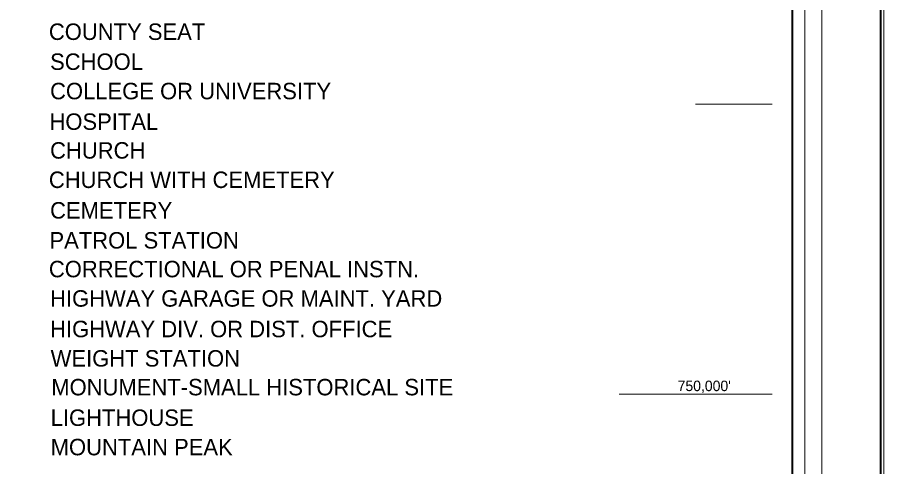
# Model space of a CAD drawing. Extents: x 773745 to 870375, y 207921 to 264318.
# Drawn here: x 861266 to 870375, y 227838 to 232561 of the extents above; entities that cross this region are included whole.
import ezdxf
from ezdxf.enums import TextEntityAlignment as Align

# ---------------------------------------------------------------- set-up
doc = ezdxf.new("R2010")
doc.units = 0
doc.header["$LTSCALE"] = 60
for name, color, linetype, lineweight in [('1', 7, 'Continuous', 25), ('20', 7, 'Continuous', 40), ('61', 7, 'Continuous', 13)]:
    doc.layers.add(name, color=color, linetype=linetype, lineweight=lineweight)

msp = doc.modelspace()

# ---------------------------------------------------------------- linework, layer by layer
at = {"layer": '1', "lineweight": 13}
msp.add_lwpolyline([(870375.31, 207920.7), (773744.67, 207920.7), (773744.67, 264317.74), (870375.31, 264317.74)], close=True, dxfattribs=at)
at = {"layer": '20'}
for points in [[(773779.67, 264282.74), (870340.31, 264282.74), (870340.31, 207955.7), (773779.67, 207955.7)], [(776967.52, 263173.77), (869414.8, 263173.77), (869414.8, 209047.41), (776967.52, 209047.41)]]:
    msp.add_lwpolyline(points, close=True, dxfattribs=at)
at = {"layer": '20', "lineweight": 13}
msp.add_lwpolyline([(776658.33, 263499.24), (776658.33, 208738.13), (776836.89, 208916.8), (776836.89, 263304.41), (869545.41, 263304.41), (869545.41, 208916.8), (776836.89, 208916.8), (776658.33, 208738.13), (869723.99, 208738.13), (869723.99, 263499.24)], close=True, dxfattribs=at)
at = {"layer": '61'}
for points in [[(868398.34, 231648), (868400.34, 231648), (868402.34, 231648), (868404.34, 231648), (868406.34, 231648), (868408.34, 231648), (868410.34, 231648), (868412.34, 231648), (868414.34, 231648), (868416.34, 231648), (868418.34, 231648), (868420.34, 231648), (868422.34, 231648), (868424.34, 231648), (868426.34, 231648), (868428.34, 231648), (868430.34, 231648), (868432.34, 231648), (868434.34, 231648), (868436.34, 231648), (868438.34, 231648), (868440.34, 231648), (868442.34, 231648), (868444.34, 231648), (868446.34, 231648), (868448.34, 231648), (868450.34, 231648), (868452.34, 231648), (868454.34, 231648), (868456.34, 231648), (868458.34, 231648), (868460.34, 231648), (868462.34, 231648), (868464.34, 231648), (868466.34, 231648), (868468.34, 231648), (868470.34, 231648), (868472.34, 231648), (868474.34, 231648), (868476.34, 231648), (868478.34, 231648), (868480.34, 231648), (868482.34, 231648), (868484.34, 231648), (868486.34, 231648), (868488.34, 231648), (868490.34, 231648), (868492.34, 231648), (868494.34, 231648), (868496.34, 231648), (868498.34, 231648), (868500.34, 231648), (868502.34, 231648), (868504.34, 231648), (868506.34, 231648), (868508.34, 231648), (868510.34, 231648), (868512.34, 231648), (868514.34, 231648), (868516.34, 231648), (868518.34, 231648), (868520.34, 231648), (868522.34, 231648), (868524.34, 231648), (868526.34, 231648), (868528.34, 231648), (868530.34, 231648), (868532.34, 231648), (868534.34, 231648), (868536.34, 231648), (868538.34, 231648), (868540.34, 231648), (868542.34, 231648), (868544.34, 231648), (868546.34, 231648), (868548.34, 231648), (868550.34, 231648), (868552.34, 231648), (868554.34, 231648), (868556.34, 231648), (868558.34, 231648), (868560.34, 231648), (868562.34, 231648), (868564.34, 231648), (868566.34, 231648), (868568.34, 231648), (868570.34, 231648), (868572.34, 231648), (868574.34, 231648), (868576.34, 231648), (868578.34, 231648), (868580.34, 231648), (868582.34, 231648), (868584.34, 231648), (868586.34, 231648), (868588.34, 231648), (868590.34, 231648), (868592.34, 231648), (868594.34, 231648), (868596.34, 231648)], [(868596.34, 231648), (868598.34, 231648), (868600.34, 231648), (868602.34, 231648), (868604.34, 231648), (868606.34, 231648), (868608.34, 231648), (868610.34, 231648), (868612.34, 231648), (868614.34, 231648), (868616.34, 231648), (868618.34, 231648), (868620.34, 231648), (868622.34, 231648), (868624.34, 231648), (868626.34, 231648), (868628.34, 231648), (868630.34, 231648), (868632.34, 231648), (868634.34, 231648), (868636.34, 231648), (868638.34, 231648), (868640.34, 231648), (868642.34, 231648), (868644.34, 231648), (868646.34, 231648), (868648.34, 231648), (868650.34, 231648), (868652.34, 231648), (868654.34, 231648), (868656.34, 231648), (868658.34, 231648), (868660.34, 231648), (868662.34, 231648), (868664.34, 231648), (868666.34, 231648), (868668.34, 231648), (868670.34, 231648), (868672.34, 231648), (868674.34, 231648), (868676.34, 231648), (868678.34, 231648), (868680.34, 231648), (868682.34, 231648), (868684.34, 231648), (868686.34, 231648), (868688.34, 231648), (868690.34, 231648), (868692.34, 231648), (868694.34, 231648), (868696.34, 231648), (868698.34, 231648), (868700.34, 231648), (868702.34, 231648), (868704.34, 231648), (868706.34, 231648), (868708.34, 231648), (868710.34, 231648), (868712.34, 231648), (868714.34, 231648), (868716.34, 231648), (868718.34, 231648), (868720.34, 231648), (868722.34, 231648), (868724.34, 231648), (868726.34, 231648), (868728.34, 231648), (868730.34, 231648), (868732.34, 231648), (868734.34, 231648), (868736.34, 231648), (868738.34, 231648), (868740.34, 231648), (868742.34, 231648), (868744.34, 231648), (868746.34, 231648), (868748.34, 231648), (868750.34, 231648), (868752.34, 231648), (868754.34, 231648), (868756.34, 231648), (868758.34, 231648), (868760.34, 231648), (868762.34, 231648), (868764.34, 231648), (868766.34, 231648), (868768.34, 231648), (868770.34, 231648), (868772.34, 231648), (868774.34, 231648), (868776.34, 231648), (868778.34, 231648), (868780.34, 231648), (868782.34, 231648), (868784.34, 231648), (868786.34, 231648), (868788.34, 231648), (868790.34, 231648), (868792.34, 231648), (868794.34, 231648)], [(868794.34, 231648), (868796.34, 231648), (868798.34, 231648), (868800.34, 231648), (868802.34, 231648), (868804.34, 231648), (868806.34, 231648), (868808.34, 231648), (868810.34, 231648), (868812.34, 231648), (868814.34, 231648), (868816.34, 231648), (868818.34, 231648), (868820.34, 231648), (868822.34, 231648), (868824.34, 231648), (868826.34, 231648), (868828.34, 231648), (868830.34, 231648), (868832.34, 231648), (868834.34, 231648), (868836.34, 231648), (868838.34, 231648), (868840.34, 231648), (868842.34, 231648), (868844.34, 231648), (868846.34, 231648), (868848.34, 231648), (868850.34, 231648), (868852.34, 231648), (868854.34, 231648), (868856.34, 231648), (868858.34, 231648), (868860.34, 231648), (868862.34, 231648), (868864.34, 231648), (868866.34, 231648), (868868.34, 231648), (868870.34, 231648), (868872.34, 231648), (868874.34, 231648), (868876.34, 231648), (868878.34, 231648), (868880.34, 231648), (868882.34, 231648), (868884.34, 231648), (868886.34, 231648), (868888.34, 231648), (868890.34, 231648), (868892.34, 231648), (868894.34, 231648), (868896.34, 231648), (868898.34, 231648), (868900.34, 231648), (868902.34, 231648), (868904.34, 231648), (868906.34, 231648), (868908.34, 231648), (868910.34, 231648), (868912.34, 231648), (868914.34, 231648), (868916.34, 231648), (868918.34, 231648), (868920.34, 231648), (868922.34, 231648), (868924.34, 231648), (868926.34, 231648), (868928.34, 231648), (868930.34, 231648), (868932.34, 231648), (868934.34, 231648), (868936.34, 231648), (868938.34, 231648), (868940.34, 231648), (868942.34, 231648), (868944.34, 231648), (868946.34, 231648), (868948.34, 231648), (868950.34, 231648), (868952.34, 231648), (868954.34, 231648), (868956.34, 231648), (868958.34, 231648), (868960.34, 231648), (868962.34, 231648), (868964.34, 231648), (868966.34, 231648), (868968.34, 231648), (868970.34, 231648), (868972.34, 231648), (868974.34, 231648), (868976.34, 231648), (868978.34, 231648), (868980.34, 231648), (868982.34, 231648), (868984.34, 231648), (868986.34, 231648), (868988.34, 231648), (868990.34, 231648), (868992.34, 231648)], [(868992.34, 231648), (868994.34, 231648), (868996.34, 231648), (868998.34, 231648), (869000.34, 231648), (869002.34, 231648), (869004.34, 231648), (869006.34, 231648), (869008.34, 231648), (869010.34, 231648), (869012.34, 231648), (869014.34, 231648), (869016.34, 231648), (869018.34, 231648), (869020.34, 231648), (869022.34, 231648), (869024.34, 231648), (869026.34, 231648), (869028.34, 231648), (869030.34, 231648), (869032.34, 231648), (869034.34, 231648), (869036.34, 231648), (869038.34, 231648), (869040.34, 231648), (869042.34, 231648), (869044.34, 231648), (869046.34, 231648), (869048.34, 231648), (869050.34, 231648), (869052.34, 231648), (869054.34, 231648), (869056.34, 231648), (869058.34, 231648), (869060.34, 231648), (869062.34, 231648), (869064.34, 231648), (869066.34, 231648), (869068.34, 231648), (869070.34, 231648), (869072.34, 231648), (869074.34, 231648), (869076.34, 231648), (869078.34, 231648), (869080.34, 231648), (869082.34, 231648), (869084.34, 231648), (869086.34, 231648), (869088.34, 231648), (869090.34, 231648), (869092.34, 231648), (869094.34, 231648), (869096.34, 231648), (869098.34, 231648), (869100.34, 231648), (869102.34, 231648), (869104.34, 231648), (869106.34, 231648), (869108.34, 231648), (869110.34, 231648), (869112.34, 231648), (869114.34, 231648), (869116.34, 231648), (869118.34, 231648), (869120.34, 231648), (869122.34, 231648), (869124.34, 231648), (869126.34, 231648), (869128.34, 231648), (869130.34, 231648), (869132.34, 231648), (869134.34, 231648), (869136.34, 231648), (869138.34, 231648), (869140.34, 231648), (869142.34, 231648), (869144.34, 231648), (869146.34, 231648), (869148.34, 231648), (869150.34, 231648), (869152.34, 231648), (869154.34, 231648), (869156.34, 231648), (869158.34, 231648), (869160.34, 231648), (869162.34, 231648), (869164.34, 231648), (869166.34, 231648), (869168.34, 231648), (869170.34, 231648), (869172.34, 231648), (869174.34, 231648), (869176.34, 231648), (869178.34, 231648), (869180.34, 231648), (869182.34, 231648), (869184.34, 231648), (869186.34, 231648), (869188.34, 231648), (869190.34, 231648)], [(869190.34, 231648), (869192.34, 231648), (869194.34, 231648), (869196.34, 231648), (869198.34, 231648), (869200.34, 231648), (869202.84, 231648)], [(867593.84, 228600), (867597.84, 228600), (867601.84, 228600), (867605.84, 228600), (867609.84, 228600), (867613.84, 228600), (867617.84, 228600), (867621.84, 228600), (867625.84, 228600), (867629.84, 228600), (867633.84, 228600), (867637.84, 228600), (867641.84, 228600), (867645.84, 228600), (867649.84, 228600), (867653.84, 228600), (867657.84, 228600), (867661.84, 228600), (867665.84, 228600), (867669.84, 228600), (867673.84, 228600), (867677.84, 228600), (867681.84, 228600), (867685.84, 228600), (867689.84, 228600), (867693.84, 228600), (867697.84, 228600), (867701.84, 228600), (867705.84, 228600), (867709.84, 228600), (867713.84, 228600), (867717.84, 228600), (867721.84, 228600), (867725.84, 228600), (867729.84, 228600), (867733.84, 228600), (867737.84, 228600), (867741.84, 228600), (867745.84, 228600), (867749.84, 228600), (867753.84, 228600), (867757.84, 228600), (867761.84, 228600), (867765.84, 228600), (867769.84, 228600), (867773.84, 228600), (867777.84, 228600), (867781.84, 228600), (867785.84, 228600), (867789.84, 228600), (867793.84, 228600), (867797.84, 228600), (867801.84, 228600), (867805.84, 228600), (867809.84, 228600), (867813.84, 228600), (867817.84, 228600), (867821.84, 228600), (867825.84, 228600), (867829.84, 228600), (867833.84, 228600), (867837.84, 228600), (867841.84, 228600), (867845.84, 228600), (867849.84, 228600), (867853.84, 228600), (867857.84, 228600), (867861.84, 228600), (867865.84, 228600), (867869.84, 228600), (867873.84, 228600), (867877.84, 228600), (867881.84, 228600), (867885.84, 228600), (867889.84, 228600), (867893.84, 228600), (867897.84, 228600), (867901.84, 228600), (867905.84, 228600), (867909.84, 228600), (867913.84, 228600), (867917.84, 228600), (867921.84, 228600), (867925.84, 228600), (867929.84, 228600), (867933.84, 228600), (867937.84, 228600), (867941.84, 228600), (867945.84, 228600), (867949.84, 228600), (867953.84, 228600), (867957.84, 228600), (867961.84, 228600), (867965.84, 228600), (867969.84, 228600), (867973.84, 228600), (867977.84, 228600), (867981.84, 228600), (867985.84, 228600), (867989.84, 228600)], [(867989.84, 228600), (867993.84, 228600), (867997.84, 228600), (868001.84, 228600), (868005.84, 228600), (868009.84, 228600), (868013.84, 228600), (868017.84, 228600), (868021.84, 228600), (868025.84, 228600), (868029.84, 228600), (868033.84, 228600), (868037.84, 228600), (868041.84, 228600), (868045.84, 228600), (868049.84, 228600), (868053.84, 228600), (868057.84, 228600), (868061.84, 228600), (868065.84, 228600), (868069.84, 228600), (868073.84, 228600), (868077.84, 228600), (868081.84, 228600), (868085.84, 228600), (868089.84, 228600), (868093.84, 228600), (868097.84, 228600), (868101.84, 228600), (868105.84, 228600), (868109.84, 228600), (868113.84, 228600), (868117.84, 228600), (868121.84, 228600), (868125.84, 228600), (868129.84, 228600), (868133.84, 228600), (868137.84, 228600), (868141.84, 228600), (868145.84, 228600), (868149.84, 228600), (868153.84, 228600), (868157.84, 228600), (868161.84, 228600), (868165.84, 228600), (868169.84, 228600), (868173.84, 228600), (868177.84, 228600), (868181.84, 228600), (868185.84, 228600), (868189.84, 228600), (868193.84, 228600), (868197.84, 228600), (868201.84, 228600), (868205.84, 228600), (868209.84, 228600), (868213.84, 228600), (868217.84, 228600), (868221.84, 228600), (868225.84, 228600), (868229.84, 228600), (868233.84, 228600), (868237.84, 228600), (868241.84, 228600), (868245.84, 228600), (868249.84, 228600), (868253.84, 228600), (868257.84, 228600), (868261.84, 228600), (868265.84, 228600), (868269.84, 228600), (868273.84, 228600), (868277.84, 228600), (868281.84, 228600), (868285.84, 228600), (868289.84, 228600), (868293.84, 228600), (868297.84, 228600), (868301.84, 228600), (868305.84, 228600), (868309.84, 228600), (868313.84, 228600), (868317.84, 228600), (868321.84, 228600), (868325.84, 228600), (868329.84, 228600), (868333.84, 228600), (868337.84, 228600), (868341.84, 228600), (868345.84, 228600), (868349.84, 228600), (868353.84, 228600), (868357.84, 228600), (868361.84, 228600), (868365.84, 228600), (868369.84, 228600), (868373.84, 228600), (868377.84, 228600), (868381.84, 228600), (868385.84, 228600)], [(868385.84, 228600), (868389.84, 228600), (868393.84, 228600), (868397.84, 228600), (868401.84, 228600), (868405.84, 228600), (868409.84, 228600), (868413.84, 228600), (868417.84, 228600), (868421.84, 228600), (868425.84, 228600), (868429.84, 228600), (868433.84, 228600), (868437.84, 228600), (868441.84, 228600), (868445.84, 228600), (868449.84, 228600), (868453.84, 228600), (868457.84, 228600), (868461.84, 228600), (868465.84, 228600), (868469.84, 228600), (868473.84, 228600), (868477.84, 228600), (868481.84, 228600), (868485.84, 228600), (868489.84, 228600), (868493.84, 228600), (868497.84, 228600), (868501.84, 228600), (868505.84, 228600), (868509.84, 228600), (868513.84, 228600), (868517.84, 228600), (868521.84, 228600), (868525.84, 228600), (868529.84, 228600), (868533.84, 228600), (868537.84, 228600), (868541.84, 228600), (868545.84, 228600), (868549.84, 228600), (868553.84, 228600), (868557.84, 228600), (868561.84, 228600), (868565.84, 228600), (868569.84, 228600), (868573.84, 228600), (868577.84, 228600), (868581.84, 228600), (868585.84, 228600), (868589.84, 228600), (868593.84, 228600), (868597.84, 228600), (868601.84, 228600), (868605.84, 228600), (868609.84, 228600), (868613.84, 228600), (868617.84, 228600), (868621.84, 228600), (868625.84, 228600), (868629.84, 228600), (868633.84, 228600), (868637.84, 228600), (868641.84, 228600), (868645.84, 228600), (868649.84, 228600), (868653.84, 228600), (868657.84, 228600), (868661.84, 228600), (868665.84, 228600), (868669.84, 228600), (868673.84, 228600), (868677.84, 228600), (868681.84, 228600), (868685.84, 228600), (868689.84, 228600), (868693.84, 228600), (868697.84, 228600), (868701.84, 228600), (868705.84, 228600), (868709.84, 228600), (868713.84, 228600), (868717.84, 228600), (868721.84, 228600), (868725.84, 228600), (868729.84, 228600), (868733.84, 228600), (868737.84, 228600), (868741.84, 228600), (868745.84, 228600), (868749.84, 228600), (868753.84, 228600), (868757.84, 228600), (868761.84, 228600), (868765.84, 228600), (868769.84, 228600), (868773.84, 228600), (868777.84, 228600), (868781.84, 228600)], [(868781.84, 228600), (868785.84, 228600), (868789.84, 228600), (868793.84, 228600), (868797.84, 228600), (868801.84, 228600), (868805.84, 228600), (868809.84, 228600), (868813.84, 228600), (868817.84, 228600), (868821.84, 228600), (868825.84, 228600), (868829.84, 228600), (868833.84, 228600), (868837.84, 228600), (868841.84, 228600), (868845.84, 228600), (868849.84, 228600), (868853.84, 228600), (868857.84, 228600), (868861.84, 228600), (868865.84, 228600), (868869.84, 228600), (868873.84, 228600), (868877.84, 228600), (868881.84, 228600), (868885.84, 228600), (868889.84, 228600), (868893.84, 228600), (868897.84, 228600), (868901.84, 228600), (868905.84, 228600), (868909.84, 228600), (868913.84, 228600), (868917.84, 228600), (868921.84, 228600), (868925.84, 228600), (868929.84, 228600), (868933.84, 228600), (868937.84, 228600), (868941.84, 228600), (868945.84, 228600), (868949.84, 228600), (868953.84, 228600), (868957.84, 228600), (868961.84, 228600), (868965.84, 228600), (868969.84, 228600), (868973.84, 228600), (868977.84, 228600), (868981.84, 228600), (868985.84, 228600), (868989.84, 228600), (868993.84, 228600), (868997.84, 228600), (869001.84, 228600), (869005.84, 228600), (869009.84, 228600), (869013.84, 228600), (869017.84, 228600), (869021.84, 228600), (869025.84, 228600), (869029.84, 228600), (869033.84, 228600), (869037.84, 228600), (869041.84, 228600), (869045.84, 228600), (869049.84, 228600), (869053.84, 228600), (869057.84, 228600), (869061.84, 228600), (869065.84, 228600), (869069.84, 228600), (869073.84, 228600), (869077.84, 228600), (869081.84, 228600), (869085.84, 228600), (869089.84, 228600), (869093.84, 228600), (869097.84, 228600), (869101.84, 228600), (869105.84, 228600), (869109.84, 228600), (869113.84, 228600), (869117.84, 228600), (869121.84, 228600), (869125.84, 228600), (869129.84, 228600), (869133.84, 228600), (869137.84, 228600), (869141.84, 228600), (869145.84, 228600), (869149.84, 228600), (869153.84, 228600), (869157.84, 228600), (869161.84, 228600), (869165.84, 228600), (869169.84, 228600), (869173.84, 228600), (869177.84, 228600)], [(869177.84, 228600), (869181.84, 228600), (869185.84, 228600), (869189.84, 228600), (869193.84, 228600), (869197.84, 228600), (869202.84, 228600)]]:
    msp.add_lwpolyline(points, dxfattribs=at)

# ---------------------------------------------------------------- texts
at = {"layer": '20'}
for s, p in [('COUNTY SEAT', (861598.15, 232323.22)), ('SCHOOL', (861610.75, 232008.22)), ('COLLEGE OR UNIVERSITY', (861610.75, 231699.51)), ('HOSPITAL', (861604.45, 231378.2)), ('CHURCH', (861610.75, 231075.8)), ('CHURCH WITH CEMETERY', (861598.15, 230767.09)), ('CEMETERY', (861610.75, 230445.78)), ('PATROL STATION', (861604.45, 230130.78)), ('CORRECTIONAL OR PENAL INSTN.', (861598.15, 229828.37)), ('HIGHWAY GARAGE OR MAINT. YARD', (861610.75, 229519.66)), ('HIGHWAY DIV. OR DIST. OFFICE', (861610.75, 229198.35)), ('WEIGHT STATION', (861617.04, 228889.65)), ('MONUMENT-SMALL HISTORICAL SITE', (861623.34, 228587.24)), ('LIGHTHOUSE', (861617.04, 228265.93)), ('MOUNTAIN PEAK', (861617.04, 227957.23))]:
    msp.add_text(s, height=172.9, dxfattribs=at).set_placement(p)
at = {"layer": '61'}
msp.add_text("750,000'", height=110, dxfattribs=at).set_placement((868488.89, 228632), align=Align.CENTER)

doc.saveas('drawing.dxf')
